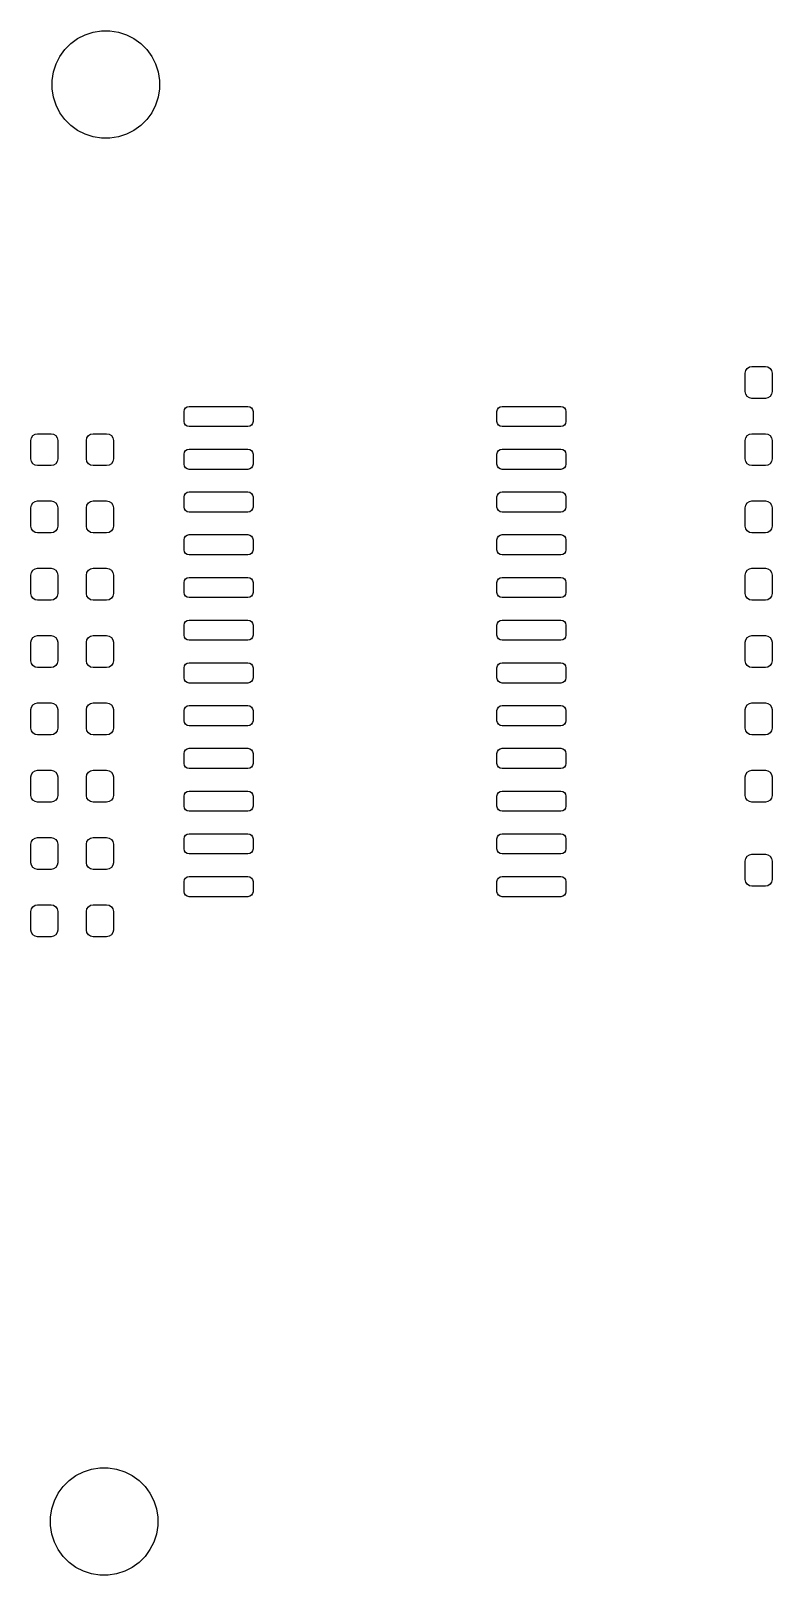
# Model space of a CAD drawing. Extents: x 107.3 to 199.4, y -97.4 to -51.6.
# Drawn here: x 107.27 to 129.3, y -97.45 to -51.55 of the extents above; entities that cross this region are included whole.
import ezdxf

# ---------------------------------------------------------------- set-up
doc = ezdxf.new("R2010")
doc.units = 0
doc.layers.add('BLACK', color=7, linetype='CONTINUOUS')

msp = doc.modelspace()

# ---------------------------------------------------------------- linework, layer by layer
at = {"layer": 'BLACK', "linetype": 'CONTINUOUS'}
for p, q in [((108.460883, -51.93335), (108.664002, -51.785776)), ((108.664002, -51.785776), (108.887707, -51.671793)), ((108.887707, -51.671793), (109.126487, -51.594208)), ((109.126487, -51.594208), (109.374465, -51.554932)), ((109.374465, -51.554932), (109.625535, -51.554932)), ((109.625535, -51.554932), (109.873513, -51.594208)), ((109.873513, -51.594208), (110.112293, -51.671793)), ((110.112293, -51.671793), (110.335998, -51.785776)), ((110.335998, -51.785776), (110.539117, -51.93335)), ((108.021793, -52.537707), (108.135776, -52.314002)), ((108.135776, -52.314002), (108.28335, -52.110883)), ((108.28335, -52.110883), (108.460883, -51.93335)), ((110.539117, -51.93335), (110.71665, -52.110883)), ((110.71665, -52.110883), (110.864224, -52.314002)), ((110.864224, -52.314002), (110.978207, -52.537707)), ((107.944208, -52.776487), (108.021793, -52.537707)), ((110.978207, -52.537707), (111.055792, -52.776487)), ((107.904932, -53.024465), (107.944208, -52.776487)), ((107.904932, -53.275535), (107.904932, -53.024465)), ((111.055792, -52.776487), (111.095068, -53.024465)), ((111.095068, -53.024465), (111.095068, -53.275535)), ((107.944208, -53.523513), (107.904932, -53.275535)), ((108.021793, -53.762293), (107.944208, -53.523513)), ((111.055792, -53.523513), (110.978207, -53.762293)), ((111.095068, -53.275535), (111.055792, -53.523513)), ((108.135776, -53.985998), (108.021793, -53.762293)), ((108.28335, -54.189117), (108.135776, -53.985998)), ((110.864224, -53.985998), (110.71665, -54.189117)), ((110.978207, -53.762293), (110.864224, -53.985998)), ((108.460883, -54.36665), (108.28335, -54.189117)), ((108.664002, -54.514224), (108.460883, -54.36665)), ((108.887707, -54.628207), (108.664002, -54.514224)), ((110.335998, -54.514224), (110.112293, -54.628207)), ((110.539117, -54.36665), (110.335998, -54.514224)), ((110.71665, -54.189117), (110.539117, -54.36665)), ((109.126487, -54.705792), (108.887707, -54.628207)), ((109.374465, -54.745068), (109.126487, -54.705792)), ((109.625535, -54.745068), (109.374465, -54.745068)), ((109.873513, -54.705792), (109.625535, -54.745068)), ((110.112293, -54.628207), (109.873513, -54.705792)), ((128.5, -61.725), (128.515224, -61.648463)), ((128.5, -62.275), (128.5, -61.725)), ((128.515224, -61.648463), (128.558579, -61.583579)), ((128.558579, -61.583579), (128.623463, -61.540224)), ((128.623463, -61.540224), (128.7, -61.525)), ((128.7, -61.525), (129.1, -61.525)), ((129.1, -61.525), (129.176537, -61.540224)), ((129.176537, -61.540224), (129.241421, -61.583579)), ((129.241421, -61.583579), (129.284776, -61.648463)), ((129.284776, -61.648463), (129.3, -61.725)), ((129.3, -61.725), (129.3, -62.275)), ((128.515224, -62.351537), (128.5, -62.275)), ((128.558579, -62.416421), (128.515224, -62.351537)), ((129.284776, -62.351537), (129.241421, -62.416421)), ((129.3, -62.275), (129.284776, -62.351537)), ((111.825, -62.865), (111.836418, -62.807597)), ((111.825, -63.165), (111.825, -62.865)), ((111.836418, -62.807597), (111.868934, -62.758934)), ((111.868934, -62.758934), (111.917597, -62.726418)), ((111.917597, -62.726418), (111.975, -62.715)), ((111.975, -62.715), (113.725, -62.715)), ((113.725, -62.715), (113.782403, -62.726418)), ((113.782403, -62.726418), (113.831066, -62.758934)), ((113.831066, -62.758934), (113.863582, -62.807597)), ((113.863582, -62.807597), (113.875, -62.865)), ((113.875, -62.865), (113.875, -63.165)), ((121.125, -62.865), (121.136418, -62.807597)), ((121.125, -63.165), (121.125, -62.865)), ((121.136418, -62.807597), (121.168934, -62.758934)), ((121.168934, -62.758934), (121.217597, -62.726418)), ((121.217597, -62.726418), (121.275, -62.715)), ((121.275, -62.715), (123.025, -62.715)), ((123.025, -62.715), (123.082403, -62.726418)), ((123.082403, -62.726418), (123.131066, -62.758934)), ((123.131066, -62.758934), (123.163582, -62.807597)), ((123.163582, -62.807597), (123.175, -62.865)), ((123.175, -62.865), (123.175, -63.165)), ((128.623463, -62.459776), (128.558579, -62.416421)), ((128.7, -62.475), (128.623463, -62.459776)), ((129.1, -62.475), (128.7, -62.475)), ((129.176537, -62.459776), (129.1, -62.475)), ((129.241421, -62.416421), (129.176537, -62.459776)), ((111.836418, -63.222403), (111.825, -63.165)), ((111.868934, -63.271066), (111.836418, -63.222403)), ((111.917597, -63.303582), (111.868934, -63.271066)), ((111.975, -63.315), (111.917597, -63.303582)), ((113.725, -63.315), (111.975, -63.315)), ((113.782403, -63.303582), (113.725, -63.315)), ((113.831066, -63.271066), (113.782403, -63.303582)), ((113.863582, -63.222403), (113.831066, -63.271066)), ((113.875, -63.165), (113.863582, -63.222403)), ((121.136418, -63.222403), (121.125, -63.165)), ((121.168934, -63.271066), (121.136418, -63.222403)), ((121.217597, -63.303582), (121.168934, -63.271066)), ((121.275, -63.315), (121.217597, -63.303582)), ((123.025, -63.315), (121.275, -63.315)), ((123.082403, -63.303582), (123.025, -63.315)), ((123.131066, -63.271066), (123.082403, -63.303582)), ((123.163582, -63.222403), (123.131066, -63.271066)), ((123.175, -63.165), (123.163582, -63.222403)), ((107.275, -63.725), (107.290224, -63.648463)), ((107.275, -64.275), (107.275, -63.725)), ((107.290224, -63.648463), (107.333579, -63.583579)), ((107.333579, -63.583579), (107.398463, -63.540224)), ((107.398463, -63.540224), (107.475, -63.525)), ((107.475, -63.525), (107.875, -63.525)), ((107.875, -63.525), (107.951537, -63.540224)), ((107.951537, -63.540224), (108.016421, -63.583579)), ((108.016421, -63.583579), (108.059776, -63.648463)), ((108.059776, -63.648463), (108.075, -63.725)), ((108.075, -63.725), (108.075, -64.275)), ((108.925, -63.725), (108.940224, -63.648463)), ((108.925, -64.275), (108.925, -63.725)), ((108.940224, -63.648463), (108.983579, -63.583579)), ((108.983579, -63.583579), (109.048463, -63.540224)), ((109.048463, -63.540224), (109.125, -63.525)), ((109.125, -63.525), (109.525, -63.525)), ((109.525, -63.525), (109.601537, -63.540224)), ((109.601537, -63.540224), (109.666421, -63.583579)), ((109.666421, -63.583579), (109.709776, -63.648463)), ((109.709776, -63.648463), (109.725, -63.725)), ((109.725, -63.725), (109.725, -64.275)), ((128.5, -63.725), (128.515224, -63.648463)), ((128.5, -64.275), (128.5, -63.725)), ((128.515224, -63.648463), (128.558579, -63.583579)), ((128.558579, -63.583579), (128.623463, -63.540224)), ((128.623463, -63.540224), (128.7, -63.525)), ((128.7, -63.525), (129.1, -63.525)), ((129.1, -63.525), (129.176537, -63.540224)), ((129.176537, -63.540224), (129.241421, -63.583579)), ((129.241421, -63.583579), (129.284776, -63.648463)), ((129.284776, -63.648463), (129.3, -63.725)), ((129.3, -63.725), (129.3, -64.275)), ((111.825, -64.135), (111.836418, -64.077597)), ((111.825, -64.435), (111.825, -64.135)), ((111.836418, -64.077597), (111.868934, -64.028934)), ((111.868934, -64.028934), (111.917597, -63.996418)), ((111.917597, -63.996418), (111.975, -63.985)), ((111.975, -63.985), (113.725, -63.985)), ((113.725, -63.985), (113.782403, -63.996418)), ((113.782403, -63.996418), (113.831066, -64.028934)), ((113.831066, -64.028934), (113.863582, -64.077597)), ((113.863582, -64.077597), (113.875, -64.135)), ((113.875, -64.135), (113.875, -64.435)), ((121.125, -64.135), (121.136418, -64.077597)), ((121.125, -64.435), (121.125, -64.135)), ((121.136418, -64.077597), (121.168934, -64.028934)), ((121.168934, -64.028934), (121.217597, -63.996418)), ((121.217597, -63.996418), (121.275, -63.985)), ((121.275, -63.985), (123.025, -63.985)), ((123.025, -63.985), (123.082403, -63.996418)), ((123.082403, -63.996418), (123.131066, -64.028934)), ((123.131066, -64.028934), (123.163582, -64.077597)), ((123.163582, -64.077597), (123.175, -64.135)), ((123.175, -64.135), (123.175, -64.435)), ((107.290224, -64.351537), (107.275, -64.275)), ((107.333579, -64.416421), (107.290224, -64.351537)), ((107.398463, -64.459776), (107.333579, -64.416421)), ((107.475, -64.475), (107.398463, -64.459776)), ((107.875, -64.475), (107.475, -64.475)), ((107.951537, -64.459776), (107.875, -64.475)), ((108.016421, -64.416421), (107.951537, -64.459776)), ((108.059776, -64.351537), (108.016421, -64.416421)), ((108.075, -64.275), (108.059776, -64.351537)), ((108.940224, -64.351537), (108.925, -64.275)), ((108.983579, -64.416421), (108.940224, -64.351537)), ((109.048463, -64.459776), (108.983579, -64.416421)), ((109.125, -64.475), (109.048463, -64.459776)), ((109.525, -64.475), (109.125, -64.475)), ((109.601537, -64.459776), (109.525, -64.475)), ((109.666421, -64.416421), (109.601537, -64.459776)), ((109.709776, -64.351537), (109.666421, -64.416421)), ((109.725, -64.275), (109.709776, -64.351537)), ((111.836418, -64.492403), (111.825, -64.435)), ((111.868934, -64.541066), (111.836418, -64.492403)), ((111.917597, -64.573582), (111.868934, -64.541066)), ((111.975, -64.585), (111.917597, -64.573582)), ((113.725, -64.585), (111.975, -64.585)), ((113.782403, -64.573582), (113.725, -64.585)), ((113.831066, -64.541066), (113.782403, -64.573582)), ((113.863582, -64.492403), (113.831066, -64.541066)), ((113.875, -64.435), (113.863582, -64.492403)), ((121.136418, -64.492403), (121.125, -64.435)), ((121.168934, -64.541066), (121.136418, -64.492403)), ((121.217597, -64.573582), (121.168934, -64.541066)), ((121.275, -64.585), (121.217597, -64.573582)), ((123.025, -64.585), (121.275, -64.585)), ((123.082403, -64.573582), (123.025, -64.585)), ((123.131066, -64.541066), (123.082403, -64.573582)), ((123.163582, -64.492403), (123.131066, -64.541066)), ((123.175, -64.435), (123.163582, -64.492403)), ((128.515224, -64.351537), (128.5, -64.275)), ((128.558579, -64.416421), (128.515224, -64.351537)), ((128.623463, -64.459776), (128.558579, -64.416421)), ((128.7, -64.475), (128.623463, -64.459776)), ((129.1, -64.475), (128.7, -64.475)), ((129.176537, -64.459776), (129.1, -64.475)), ((129.241421, -64.416421), (129.176537, -64.459776)), ((129.284776, -64.351537), (129.241421, -64.416421)), ((129.3, -64.275), (129.284776, -64.351537)), ((107.290224, -65.648463), (107.333579, -65.583579)), ((107.333579, -65.583579), (107.398463, -65.540224)), ((107.398463, -65.540224), (107.475, -65.525)), ((107.475, -65.525), (107.875, -65.525)), ((107.875, -65.525), (107.951537, -65.540224)), ((107.951537, -65.540224), (108.016421, -65.583579)), ((108.016421, -65.583579), (108.059776, -65.648463)), ((108.940224, -65.648463), (108.983579, -65.583579)), ((108.983579, -65.583579), (109.048463, -65.540224)), ((109.048463, -65.540224), (109.125, -65.525)), ((109.125, -65.525), (109.525, -65.525)), ((109.525, -65.525), (109.601537, -65.540224)), ((109.601537, -65.540224), (109.666421, -65.583579)), ((109.666421, -65.583579), (109.709776, -65.648463)), ((111.825, -65.405), (111.836418, -65.347597)), ((111.825, -65.705), (111.825, -65.405)), ((111.836418, -65.347597), (111.868934, -65.298934)), ((111.868934, -65.298934), (111.917597, -65.266418)), ((111.917597, -65.266418), (111.975, -65.255)), ((111.975, -65.255), (113.725, -65.255)), ((113.725, -65.255), (113.782403, -65.266418)), ((113.782403, -65.266418), (113.831066, -65.298934)), ((113.831066, -65.298934), (113.863582, -65.347597)), ((113.863582, -65.347597), (113.875, -65.405)), ((113.875, -65.405), (113.875, -65.705)), ((121.125, -65.405), (121.136418, -65.347597)), ((121.125, -65.705), (121.125, -65.405)), ((121.136418, -65.347597), (121.168934, -65.298934)), ((121.168934, -65.298934), (121.217597, -65.266418)), ((121.217597, -65.266418), (121.275, -65.255)), ((121.275, -65.255), (123.025, -65.255)), ((123.025, -65.255), (123.082403, -65.266418)), ((123.082403, -65.266418), (123.131066, -65.298934)), ((123.131066, -65.298934), (123.163582, -65.347597)), ((123.163582, -65.347597), (123.175, -65.405)), ((123.175, -65.405), (123.175, -65.705)), ((128.515224, -65.648463), (128.558579, -65.583579)), ((128.558579, -65.583579), (128.623463, -65.540224)), ((128.623463, -65.540224), (128.7, -65.525)), ((128.7, -65.525), (129.1, -65.525)), ((129.1, -65.525), (129.176537, -65.540224)), ((129.176537, -65.540224), (129.241421, -65.583579)), ((129.241421, -65.583579), (129.284776, -65.648463)), ((107.275, -65.725), (107.290224, -65.648463)), ((107.275, -66.275), (107.275, -65.725)), ((108.059776, -65.648463), (108.075, -65.725)), ((108.075, -65.725), (108.075, -66.275)), ((108.925, -65.725), (108.940224, -65.648463)), ((108.925, -66.275), (108.925, -65.725)), ((109.709776, -65.648463), (109.725, -65.725)), ((109.725, -65.725), (109.725, -66.275)), ((111.836418, -65.762403), (111.825, -65.705)), ((111.868934, -65.811066), (111.836418, -65.762403)), ((111.917597, -65.843582), (111.868934, -65.811066)), ((111.975, -65.855), (111.917597, -65.843582)), ((113.725, -65.855), (111.975, -65.855)), ((113.782403, -65.843582), (113.725, -65.855)), ((113.831066, -65.811066), (113.782403, -65.843582)), ((113.863582, -65.762403), (113.831066, -65.811066)), ((113.875, -65.705), (113.863582, -65.762403)), ((121.136418, -65.762403), (121.125, -65.705)), ((121.168934, -65.811066), (121.136418, -65.762403)), ((121.217597, -65.843582), (121.168934, -65.811066)), ((121.275, -65.855), (121.217597, -65.843582)), ((123.025, -65.855), (121.275, -65.855)), ((123.082403, -65.843582), (123.025, -65.855)), ((123.131066, -65.811066), (123.082403, -65.843582)), ((123.163582, -65.762403), (123.131066, -65.811066)), ((123.175, -65.705), (123.163582, -65.762403)), ((128.5, -65.725), (128.515224, -65.648463)), ((128.5, -66.275), (128.5, -65.725)), ((129.284776, -65.648463), (129.3, -65.725)), ((129.3, -65.725), (129.3, -66.275)), ((107.290224, -66.351537), (107.275, -66.275)), ((107.333579, -66.416421), (107.290224, -66.351537)), ((107.398463, -66.459776), (107.333579, -66.416421)), ((107.475, -66.475), (107.398463, -66.459776)), ((107.875, -66.475), (107.475, -66.475)), ((107.951537, -66.459776), (107.875, -66.475)), ((108.016421, -66.416421), (107.951537, -66.459776)), ((108.059776, -66.351537), (108.016421, -66.416421)), ((108.075, -66.275), (108.059776, -66.351537)), ((108.940224, -66.351537), (108.925, -66.275)), ((108.983579, -66.416421), (108.940224, -66.351537)), ((109.048463, -66.459776), (108.983579, -66.416421)), ((109.125, -66.475), (109.048463, -66.459776)), ((109.525, -66.475), (109.125, -66.475)), ((109.601537, -66.459776), (109.525, -66.475)), ((109.666421, -66.416421), (109.601537, -66.459776)), ((109.709776, -66.351537), (109.666421, -66.416421)), ((109.725, -66.275), (109.709776, -66.351537)), ((111.868934, -66.568934), (111.917597, -66.536418)), ((111.917597, -66.536418), (111.975, -66.525)), ((111.975, -66.525), (113.725, -66.525)), ((113.725, -66.525), (113.782403, -66.536418)), ((113.782403, -66.536418), (113.831066, -66.568934)), ((121.168934, -66.568934), (121.217597, -66.536418)), ((121.217597, -66.536418), (121.275, -66.525)), ((121.275, -66.525), (123.025, -66.525)), ((123.025, -66.525), (123.082403, -66.536418)), ((123.082403, -66.536418), (123.131066, -66.568934)), ((128.515224, -66.351537), (128.5, -66.275)), ((128.558579, -66.416421), (128.515224, -66.351537)), ((128.623463, -66.459776), (128.558579, -66.416421)), ((128.7, -66.475), (128.623463, -66.459776)), ((129.1, -66.475), (128.7, -66.475)), ((129.176537, -66.459776), (129.1, -66.475)), ((129.241421, -66.416421), (129.176537, -66.459776)), ((129.284776, -66.351537), (129.241421, -66.416421)), ((129.3, -66.275), (129.284776, -66.351537)), ((111.825, -66.675), (111.836418, -66.617597)), ((111.825, -66.975), (111.825, -66.675)), ((111.836418, -67.032403), (111.825, -66.975)), ((111.836418, -66.617597), (111.868934, -66.568934)), ((113.831066, -66.568934), (113.863582, -66.617597)), ((113.863582, -66.617597), (113.875, -66.675)), ((113.875, -66.975), (113.863582, -67.032403)), ((113.875, -66.675), (113.875, -66.975)), ((121.125, -66.675), (121.136418, -66.617597)), ((121.125, -66.975), (121.125, -66.675)), ((121.136418, -67.032403), (121.125, -66.975)), ((121.136418, -66.617597), (121.168934, -66.568934)), ((123.131066, -66.568934), (123.163582, -66.617597)), ((123.163582, -66.617597), (123.175, -66.675)), ((123.175, -66.975), (123.163582, -67.032403)), ((123.175, -66.675), (123.175, -66.975)), ((111.868934, -67.081066), (111.836418, -67.032403)), ((111.917597, -67.113582), (111.868934, -67.081066)), ((111.975, -67.125), (111.917597, -67.113582)), ((113.725, -67.125), (111.975, -67.125)), ((113.782403, -67.113582), (113.725, -67.125)), ((113.831066, -67.081066), (113.782403, -67.113582)), ((113.863582, -67.032403), (113.831066, -67.081066)), ((121.168934, -67.081066), (121.136418, -67.032403)), ((121.217597, -67.113582), (121.168934, -67.081066)), ((121.275, -67.125), (121.217597, -67.113582)), ((123.025, -67.125), (121.275, -67.125)), ((123.082403, -67.113582), (123.025, -67.125)), ((123.131066, -67.081066), (123.082403, -67.113582)), ((123.163582, -67.032403), (123.131066, -67.081066)), ((107.275, -67.725), (107.290224, -67.648463)), ((107.275, -68.275), (107.275, -67.725)), ((107.290224, -67.648463), (107.333579, -67.583579)), ((107.333579, -67.583579), (107.398463, -67.540224)), ((107.398463, -67.540224), (107.475, -67.525)), ((107.475, -67.525), (107.875, -67.525)), ((107.875, -67.525), (107.951537, -67.540224)), ((107.951537, -67.540224), (108.016421, -67.583579)), ((108.016421, -67.583579), (108.059776, -67.648463)), ((108.059776, -67.648463), (108.075, -67.725)), ((108.075, -67.725), (108.075, -68.275)), ((108.925, -67.725), (108.940224, -67.648463)), ((108.925, -68.275), (108.925, -67.725)), ((108.940224, -67.648463), (108.983579, -67.583579)), ((108.983579, -67.583579), (109.048463, -67.540224)), ((109.048463, -67.540224), (109.125, -67.525)), ((109.125, -67.525), (109.525, -67.525)), ((109.525, -67.525), (109.601537, -67.540224)), ((109.601537, -67.540224), (109.666421, -67.583579)), ((109.666421, -67.583579), (109.709776, -67.648463)), ((109.709776, -67.648463), (109.725, -67.725)), ((109.725, -67.725), (109.725, -68.275)), ((111.825, -67.945), (111.836418, -67.887597)), ((111.836418, -67.887597), (111.868934, -67.838934)), ((111.868934, -67.838934), (111.917597, -67.806418)), ((111.917597, -67.806418), (111.975, -67.795)), ((111.975, -67.795), (113.725, -67.795)), ((113.725, -67.795), (113.782403, -67.806418)), ((113.782403, -67.806418), (113.831066, -67.838934)), ((113.831066, -67.838934), (113.863582, -67.887597)), ((113.863582, -67.887597), (113.875, -67.945)), ((121.125, -67.945), (121.136418, -67.887597)), ((121.136418, -67.887597), (121.168934, -67.838934)), ((121.168934, -67.838934), (121.217597, -67.806418)), ((121.217597, -67.806418), (121.275, -67.795)), ((121.275, -67.795), (123.025, -67.795)), ((123.025, -67.795), (123.082403, -67.806418)), ((123.082403, -67.806418), (123.131066, -67.838934)), ((123.131066, -67.838934), (123.163582, -67.887597)), ((123.163582, -67.887597), (123.175, -67.945)), ((128.5, -67.725), (128.515224, -67.648463)), ((128.5, -68.275), (128.5, -67.725)), ((128.515224, -67.648463), (128.558579, -67.583579)), ((128.558579, -67.583579), (128.623463, -67.540224)), ((128.623463, -67.540224), (128.7, -67.525)), ((128.7, -67.525), (129.1, -67.525)), ((129.1, -67.525), (129.176537, -67.540224)), ((129.176537, -67.540224), (129.241421, -67.583579)), ((129.241421, -67.583579), (129.284776, -67.648463)), ((129.284776, -67.648463), (129.3, -67.725)), ((129.3, -67.725), (129.3, -68.275)), ((107.290224, -68.351537), (107.275, -68.275)), ((107.333579, -68.416421), (107.290224, -68.351537)), ((108.059776, -68.351537), (108.016421, -68.416421)), ((108.075, -68.275), (108.059776, -68.351537)), ((108.940224, -68.351537), (108.925, -68.275)), ((108.983579, -68.416421), (108.940224, -68.351537)), ((109.709776, -68.351537), (109.666421, -68.416421)), ((109.725, -68.275), (109.709776, -68.351537)), ((111.825, -68.245), (111.825, -67.945)), ((111.836418, -68.302403), (111.825, -68.245)), ((111.868934, -68.351066), (111.836418, -68.302403)), ((111.917597, -68.383582), (111.868934, -68.351066)), ((113.831066, -68.351066), (113.782403, -68.383582)), ((113.863582, -68.302403), (113.831066, -68.351066)), ((113.875, -68.245), (113.863582, -68.302403)), ((113.875, -67.945), (113.875, -68.245)), ((121.125, -68.245), (121.125, -67.945)), ((121.136418, -68.302403), (121.125, -68.245)), ((121.168934, -68.351066), (121.136418, -68.302403)), ((121.217597, -68.383582), (121.168934, -68.351066)), ((123.131066, -68.351066), (123.082403, -68.383582)), ((123.163582, -68.302403), (123.131066, -68.351066)), ((123.175, -68.245), (123.163582, -68.302403)), ((123.175, -67.945), (123.175, -68.245)), ((128.515224, -68.351537), (128.5, -68.275)), ((128.558579, -68.416421), (128.515224, -68.351537)), ((129.284776, -68.351537), (129.241421, -68.416421)), ((129.3, -68.275), (129.284776, -68.351537)), ((107.398463, -68.459776), (107.333579, -68.416421)), ((107.475, -68.475), (107.398463, -68.459776)), ((107.875, -68.475), (107.475, -68.475)), ((107.951537, -68.459776), (107.875, -68.475)), ((108.016421, -68.416421), (107.951537, -68.459776)), ((109.048463, -68.459776), (108.983579, -68.416421)), ((109.125, -68.475), (109.048463, -68.459776)), ((109.525, -68.475), (109.125, -68.475)), ((109.601537, -68.459776), (109.525, -68.475)), ((109.666421, -68.416421), (109.601537, -68.459776)), ((111.975, -68.395), (111.917597, -68.383582)), ((113.725, -68.395), (111.975, -68.395)), ((113.782403, -68.383582), (113.725, -68.395)), ((121.275, -68.395), (121.217597, -68.383582)), ((123.025, -68.395), (121.275, -68.395)), ((123.082403, -68.383582), (123.025, -68.395)), ((128.623463, -68.459776), (128.558579, -68.416421)), ((128.7, -68.475), (128.623463, -68.459776)), ((129.1, -68.475), (128.7, -68.475)), ((129.176537, -68.459776), (129.1, -68.475)), ((129.241421, -68.416421), (129.176537, -68.459776)), ((111.825, -69.215), (111.836418, -69.157597)), ((111.825, -69.515), (111.825, -69.215)), ((111.836418, -69.157597), (111.868934, -69.108934)), ((111.868934, -69.108934), (111.917597, -69.076418)), ((111.917597, -69.076418), (111.975, -69.065)), ((111.975, -69.065), (113.725, -69.065)), ((113.725, -69.065), (113.782403, -69.076418)), ((113.782403, -69.076418), (113.831066, -69.108934)), ((113.831066, -69.108934), (113.863582, -69.157597)), ((113.863582, -69.157597), (113.875, -69.215)), ((113.875, -69.215), (113.875, -69.515)), ((121.125, -69.215), (121.136418, -69.157597)), ((121.125, -69.515), (121.125, -69.215)), ((121.136418, -69.157597), (121.168934, -69.108934)), ((121.168934, -69.108934), (121.217597, -69.076418)), ((121.217597, -69.076418), (121.275, -69.065)), ((121.275, -69.065), (123.025, -69.065)), ((123.025, -69.065), (123.082403, -69.076418)), ((123.082403, -69.076418), (123.131066, -69.108934)), ((123.131066, -69.108934), (123.163582, -69.157597)), ((123.163582, -69.157597), (123.175, -69.215)), ((123.175, -69.215), (123.175, -69.515)), ((107.275, -69.725), (107.290224, -69.648463)), ((107.275, -70.275), (107.275, -69.725)), ((107.290224, -69.648463), (107.333579, -69.583579)), ((107.333579, -69.583579), (107.398463, -69.540224)), ((107.398463, -69.540224), (107.475, -69.525)), ((107.475, -69.525), (107.875, -69.525)), ((107.875, -69.525), (107.951537, -69.540224)), ((107.951537, -69.540224), (108.016421, -69.583579)), ((108.016421, -69.583579), (108.059776, -69.648463)), ((108.059776, -69.648463), (108.075, -69.725)), ((108.075, -69.725), (108.075, -70.275)), ((108.925, -69.725), (108.940224, -69.648463)), ((108.925, -70.275), (108.925, -69.725)), ((108.940224, -69.648463), (108.983579, -69.583579)), ((108.983579, -69.583579), (109.048463, -69.540224)), ((109.048463, -69.540224), (109.125, -69.525)), ((109.125, -69.525), (109.525, -69.525)), ((109.525, -69.525), (109.601537, -69.540224)), ((109.601537, -69.540224), (109.666421, -69.583579)), ((109.666421, -69.583579), (109.709776, -69.648463)), ((109.709776, -69.648463), (109.725, -69.725)), ((109.725, -69.725), (109.725, -70.275)), ((111.836418, -69.572403), (111.825, -69.515)), ((111.868934, -69.621066), (111.836418, -69.572403)), ((111.917597, -69.653582), (111.868934, -69.621066)), ((111.975, -69.665), (111.917597, -69.653582)), ((113.725, -69.665), (111.975, -69.665)), ((113.782403, -69.653582), (113.725, -69.665)), ((113.831066, -69.621066), (113.782403, -69.653582)), ((113.863582, -69.572403), (113.831066, -69.621066)), ((113.875, -69.515), (113.863582, -69.572403)), ((121.136418, -69.572403), (121.125, -69.515)), ((121.168934, -69.621066), (121.136418, -69.572403)), ((121.217597, -69.653582), (121.168934, -69.621066)), ((121.275, -69.665), (121.217597, -69.653582)), ((123.025, -69.665), (121.275, -69.665)), ((123.082403, -69.653582), (123.025, -69.665)), ((123.131066, -69.621066), (123.082403, -69.653582)), ((123.163582, -69.572403), (123.131066, -69.621066)), ((123.175, -69.515), (123.163582, -69.572403)), ((128.5, -69.725), (128.515224, -69.648463)), ((128.5, -70.275), (128.5, -69.725)), ((128.515224, -69.648463), (128.558579, -69.583579)), ((128.558579, -69.583579), (128.623463, -69.540224)), ((128.623463, -69.540224), (128.7, -69.525)), ((128.7, -69.525), (129.1, -69.525)), ((129.1, -69.525), (129.176537, -69.540224)), ((129.176537, -69.540224), (129.241421, -69.583579)), ((129.241421, -69.583579), (129.284776, -69.648463)), ((129.284776, -69.648463), (129.3, -69.725)), ((129.3, -69.725), (129.3, -70.275)), ((107.290224, -70.351537), (107.275, -70.275)), ((107.333579, -70.416421), (107.290224, -70.351537)), ((107.398463, -70.459776), (107.333579, -70.416421)), ((107.475, -70.475), (107.398463, -70.459776)), ((107.875, -70.475), (107.475, -70.475)), ((107.951537, -70.459776), (107.875, -70.475)), ((108.016421, -70.416421), (107.951537, -70.459776)), ((108.059776, -70.351537), (108.016421, -70.416421)), ((108.075, -70.275), (108.059776, -70.351537)), ((108.940224, -70.351537), (108.925, -70.275)), ((108.983579, -70.416421), (108.940224, -70.351537)), ((109.048463, -70.459776), (108.983579, -70.416421)), ((109.125, -70.475), (109.048463, -70.459776)), ((109.525, -70.475), (109.125, -70.475)), ((109.601537, -70.459776), (109.525, -70.475)), ((109.666421, -70.416421), (109.601537, -70.459776)), ((109.709776, -70.351537), (109.666421, -70.416421)), ((109.725, -70.275), (109.709776, -70.351537)), ((111.825, -70.485), (111.836418, -70.427597)), ((111.825, -70.785), (111.825, -70.485)), ((111.836418, -70.427597), (111.868934, -70.378934)), ((111.868934, -70.378934), (111.917597, -70.346418)), ((111.917597, -70.346418), (111.975, -70.335)), ((111.975, -70.335), (113.725, -70.335)), ((113.725, -70.335), (113.782403, -70.346418)), ((113.782403, -70.346418), (113.831066, -70.378934)), ((113.831066, -70.378934), (113.863582, -70.427597)), ((113.863582, -70.427597), (113.875, -70.485)), ((113.875, -70.485), (113.875, -70.785)), ((121.125, -70.485), (121.136418, -70.427597)), ((121.125, -70.785), (121.125, -70.485)), ((121.136418, -70.427597), (121.168934, -70.378934)), ((121.168934, -70.378934), (121.217597, -70.346418)), ((121.217597, -70.346418), (121.275, -70.335)), ((121.275, -70.335), (123.025, -70.335)), ((123.025, -70.335), (123.082403, -70.346418)), ((123.082403, -70.346418), (123.131066, -70.378934)), ((123.131066, -70.378934), (123.163582, -70.427597)), ((123.163582, -70.427597), (123.175, -70.485)), ((123.175, -70.485), (123.175, -70.785)), ((128.515224, -70.351537), (128.5, -70.275)), ((128.558579, -70.416421), (128.515224, -70.351537)), ((128.623463, -70.459776), (128.558579, -70.416421)), ((128.7, -70.475), (128.623463, -70.459776)), ((129.1, -70.475), (128.7, -70.475)), ((129.176537, -70.459776), (129.1, -70.475)), ((129.241421, -70.416421), (129.176537, -70.459776)), ((129.284776, -70.351537), (129.241421, -70.416421)), ((129.3, -70.275), (129.284776, -70.351537)), ((111.836418, -70.842403), (111.825, -70.785)), ((111.868934, -70.891066), (111.836418, -70.842403)), ((111.917597, -70.923582), (111.868934, -70.891066)), ((111.975, -70.935), (111.917597, -70.923582)), ((113.725, -70.935), (111.975, -70.935)), ((113.782403, -70.923582), (113.725, -70.935)), ((113.831066, -70.891066), (113.782403, -70.923582)), ((113.863582, -70.842403), (113.831066, -70.891066)), ((113.875, -70.785), (113.863582, -70.842403)), ((121.136418, -70.842403), (121.125, -70.785)), ((121.168934, -70.891066), (121.136418, -70.842403)), ((121.217597, -70.923582), (121.168934, -70.891066)), ((121.275, -70.935), (121.217597, -70.923582)), ((123.025, -70.935), (121.275, -70.935)), ((123.082403, -70.923582), (123.025, -70.935)), ((123.131066, -70.891066), (123.082403, -70.923582)), ((123.163582, -70.842403), (123.131066, -70.891066)), ((123.175, -70.785), (123.163582, -70.842403)), ((107.290224, -71.648463), (107.333579, -71.583579)), ((107.333579, -71.583579), (107.398463, -71.540224)), ((107.398463, -71.540224), (107.475, -71.525)), ((107.475, -71.525), (107.875, -71.525)), ((107.875, -71.525), (107.951537, -71.540224)), ((107.951537, -71.540224), (108.016421, -71.583579)), ((108.016421, -71.583579), (108.059776, -71.648463)), ((108.940224, -71.648463), (108.983579, -71.583579)), ((108.983579, -71.583579), (109.048463, -71.540224)), ((109.048463, -71.540224), (109.125, -71.525)), ((109.125, -71.525), (109.525, -71.525)), ((109.525, -71.525), (109.601537, -71.540224)), ((109.601537, -71.540224), (109.666421, -71.583579)), ((109.666421, -71.583579), (109.709776, -71.648463)), ((128.515224, -71.648463), (128.558579, -71.583579)), ((128.558579, -71.583579), (128.623463, -71.540224)), ((128.623463, -71.540224), (128.7, -71.525)), ((128.7, -71.525), (129.1, -71.525)), ((129.1, -71.525), (129.176537, -71.540224)), ((129.176537, -71.540224), (129.241421, -71.583579)), ((129.241421, -71.583579), (129.284776, -71.648463)), ((107.275, -71.725), (107.290224, -71.648463)), ((107.275, -72.275), (107.275, -71.725)), ((108.059776, -71.648463), (108.075, -71.725)), ((108.075, -71.725), (108.075, -72.275)), ((108.925, -71.725), (108.940224, -71.648463)), ((108.925, -72.275), (108.925, -71.725)), ((109.709776, -71.648463), (109.725, -71.725)), ((109.725, -71.725), (109.725, -72.275)), ((111.825, -71.755), (111.836418, -71.697597)), ((111.825, -72.055), (111.825, -71.755)), ((111.836418, -71.697597), (111.868934, -71.648934)), ((111.868934, -71.648934), (111.917597, -71.616418)), ((111.917597, -71.616418), (111.975, -71.605)), ((111.975, -71.605), (113.725, -71.605)), ((113.725, -71.605), (113.782403, -71.616418)), ((113.782403, -71.616418), (113.831066, -71.648934)), ((113.831066, -71.648934), (113.863582, -71.697597)), ((113.863582, -71.697597), (113.875, -71.755)), ((113.875, -71.755), (113.875, -72.055)), ((121.125, -71.755), (121.136418, -71.697597)), ((121.125, -72.055), (121.125, -71.755)), ((121.136418, -71.697597), (121.168934, -71.648934)), ((121.168934, -71.648934), (121.217597, -71.616418)), ((121.217597, -71.616418), (121.275, -71.605)), ((121.275, -71.605), (123.025, -71.605)), ((123.025, -71.605), (123.082403, -71.616418)), ((123.082403, -71.616418), (123.131066, -71.648934)), ((123.131066, -71.648934), (123.163582, -71.697597)), ((123.163582, -71.697597), (123.175, -71.755)), ((123.175, -71.755), (123.175, -72.055)), ((128.5, -71.725), (128.515224, -71.648463)), ((128.5, -72.275), (128.5, -71.725)), ((129.284776, -71.648463), (129.3, -71.725)), ((129.3, -71.725), (129.3, -72.275)), ((107.290224, -72.351537), (107.275, -72.275)), ((107.333579, -72.416421), (107.290224, -72.351537)), ((107.398463, -72.459776), (107.333579, -72.416421)), ((107.475, -72.475), (107.398463, -72.459776)), ((107.875, -72.475), (107.475, -72.475)), ((107.951537, -72.459776), (107.875, -72.475)), ((108.016421, -72.416421), (107.951537, -72.459776)), ((108.059776, -72.351537), (108.016421, -72.416421)), ((108.075, -72.275), (108.059776, -72.351537)), ((108.940224, -72.351537), (108.925, -72.275)), ((108.983579, -72.416421), (108.940224, -72.351537)), ((109.048463, -72.459776), (108.983579, -72.416421)), ((109.125, -72.475), (109.048463, -72.459776)), ((109.525, -72.475), (109.125, -72.475)), ((109.601537, -72.459776), (109.525, -72.475)), ((109.666421, -72.416421), (109.601537, -72.459776)), ((109.709776, -72.351537), (109.666421, -72.416421)), ((109.725, -72.275), (109.709776, -72.351537)), ((111.836418, -72.112403), (111.825, -72.055)), ((111.868934, -72.161066), (111.836418, -72.112403)), ((111.917597, -72.193582), (111.868934, -72.161066)), ((111.975, -72.205), (111.917597, -72.193582)), ((113.725, -72.205), (111.975, -72.205)), ((113.782403, -72.193582), (113.725, -72.205)), ((113.831066, -72.161066), (113.782403, -72.193582)), ((113.863582, -72.112403), (113.831066, -72.161066)), ((113.875, -72.055), (113.863582, -72.112403)), ((121.136418, -72.112403), (121.125, -72.055)), ((121.168934, -72.161066), (121.136418, -72.112403)), ((121.217597, -72.193582), (121.168934, -72.161066)), ((121.275, -72.205), (121.217597, -72.193582)), ((123.025, -72.205), (121.275, -72.205)), ((123.082403, -72.193582), (123.025, -72.205)), ((123.131066, -72.161066), (123.082403, -72.193582)), ((123.163582, -72.112403), (123.131066, -72.161066)), ((123.175, -72.055), (123.163582, -72.112403)), ((128.515224, -72.351537), (128.5, -72.275)), ((128.558579, -72.416421), (128.515224, -72.351537)), ((128.623463, -72.459776), (128.558579, -72.416421)), ((128.7, -72.475), (128.623463, -72.459776)), ((129.1, -72.475), (128.7, -72.475)), ((129.176537, -72.459776), (129.1, -72.475)), ((129.241421, -72.416421), (129.176537, -72.459776)), ((129.284776, -72.351537), (129.241421, -72.416421)), ((129.3, -72.275), (129.284776, -72.351537)), ((111.836418, -72.967597), (111.868934, -72.918934)), ((111.868934, -72.918934), (111.917597, -72.886418)), ((111.917597, -72.886418), (111.975, -72.875)), ((111.975, -72.875), (113.725, -72.875)), ((113.725, -72.875), (113.782403, -72.886418)), ((113.782403, -72.886418), (113.831066, -72.918934)), ((113.831066, -72.918934), (113.863582, -72.967597)), ((121.136418, -72.967597), (121.168934, -72.918934)), ((121.168934, -72.918934), (121.217597, -72.886418)), ((121.217597, -72.886418), (121.275, -72.875)), ((121.275, -72.875), (123.025, -72.875)), ((123.025, -72.875), (123.082403, -72.886418)), ((123.082403, -72.886418), (123.131066, -72.918934)), ((123.131066, -72.918934), (123.163582, -72.967597)), ((111.825, -73.025), (111.836418, -72.967597)), ((111.825, -73.325), (111.825, -73.025)), ((111.836418, -73.382403), (111.825, -73.325)), ((111.868934, -73.431066), (111.836418, -73.382403)), ((113.863582, -73.382403), (113.831066, -73.431066)), ((113.863582, -72.967597), (113.875, -73.025)), ((113.875, -73.325), (113.863582, -73.382403)), ((113.875, -73.025), (113.875, -73.325)), ((121.125, -73.025), (121.136418, -72.967597)), ((121.125, -73.325), (121.125, -73.025)), ((121.136418, -73.382403), (121.125, -73.325)), ((121.168934, -73.431066), (121.136418, -73.382403)), ((123.163582, -73.382403), (123.131066, -73.431066)), ((123.163582, -72.967597), (123.175, -73.025)), ((123.175, -73.325), (123.163582, -73.382403)), ((123.175, -73.025), (123.175, -73.325)), ((107.275, -73.725), (107.290224, -73.648463)), ((107.275, -74.275), (107.275, -73.725)), ((107.290224, -73.648463), (107.333579, -73.583579)), ((107.333579, -73.583579), (107.398463, -73.540224)), ((107.398463, -73.540224), (107.475, -73.525)), ((107.475, -73.525), (107.875, -73.525)), ((107.875, -73.525), (107.951537, -73.540224)), ((107.951537, -73.540224), (108.016421, -73.583579)), ((108.016421, -73.583579), (108.059776, -73.648463)), ((108.059776, -73.648463), (108.075, -73.725)), ((108.075, -73.725), (108.075, -74.275)), ((108.925, -73.725), (108.940224, -73.648463)), ((108.925, -74.275), (108.925, -73.725)), ((108.940224, -73.648463), (108.983579, -73.583579)), ((108.983579, -73.583579), (109.048463, -73.540224)), ((109.048463, -73.540224), (109.125, -73.525)), ((109.125, -73.525), (109.525, -73.525)), ((109.525, -73.525), (109.601537, -73.540224)), ((109.601537, -73.540224), (109.666421, -73.583579)), ((109.666421, -73.583579), (109.709776, -73.648463)), ((109.709776, -73.648463), (109.725, -73.725)), ((109.725, -73.725), (109.725, -74.275)), ((111.917597, -73.463582), (111.868934, -73.431066)), ((111.975, -73.475), (111.917597, -73.463582)), ((113.725, -73.475), (111.975, -73.475)), ((113.782403, -73.463582), (113.725, -73.475)), ((113.831066, -73.431066), (113.782403, -73.463582)), ((121.217597, -73.463582), (121.168934, -73.431066)), ((121.275, -73.475), (121.217597, -73.463582)), ((123.025, -73.475), (121.275, -73.475)), ((123.082403, -73.463582), (123.025, -73.475)), ((123.131066, -73.431066), (123.082403, -73.463582)), ((128.5, -73.725), (128.515224, -73.648463)), ((128.5, -74.275), (128.5, -73.725)), ((128.515224, -73.648463), (128.558579, -73.583579)), ((128.558579, -73.583579), (128.623463, -73.540224)), ((128.623463, -73.540224), (128.7, -73.525)), ((128.7, -73.525), (129.1, -73.525)), ((129.1, -73.525), (129.176537, -73.540224)), ((129.176537, -73.540224), (129.241421, -73.583579)), ((129.241421, -73.583579), (129.284776, -73.648463)), ((129.284776, -73.648463), (129.3, -73.725)), ((129.3, -73.725), (129.3, -74.275)), ((107.290224, -74.351537), (107.275, -74.275)), ((108.075, -74.275), (108.059776, -74.351537)), ((108.940224, -74.351537), (108.925, -74.275)), ((109.725, -74.275), (109.709776, -74.351537)), ((111.825, -74.295), (111.836418, -74.237597)), ((111.825, -74.595), (111.825, -74.295)), ((111.836418, -74.237597), (111.868934, -74.188934)), ((111.868934, -74.188934), (111.917597, -74.156418)), ((111.917597, -74.156418), (111.975, -74.145)), ((111.975, -74.145), (113.725, -74.145)), ((113.725, -74.145), (113.782403, -74.156418)), ((113.782403, -74.156418), (113.831066, -74.188934)), ((113.831066, -74.188934), (113.863582, -74.237597)), ((113.863582, -74.237597), (113.875, -74.295)), ((113.875, -74.295), (113.875, -74.595)), ((121.125, -74.295), (121.136418, -74.237597)), ((121.125, -74.595), (121.125, -74.295)), ((121.136418, -74.237597), (121.168934, -74.188934)), ((121.168934, -74.188934), (121.217597, -74.156418)), ((121.217597, -74.156418), (121.275, -74.145)), ((121.275, -74.145), (123.025, -74.145)), ((123.025, -74.145), (123.082403, -74.156418)), ((123.082403, -74.156418), (123.131066, -74.188934)), ((123.131066, -74.188934), (123.163582, -74.237597)), ((123.163582, -74.237597), (123.175, -74.295)), ((123.175, -74.295), (123.175, -74.595)), ((128.515224, -74.351537), (128.5, -74.275)), ((129.3, -74.275), (129.284776, -74.351537)), ((107.333579, -74.416421), (107.290224, -74.351537)), ((107.398463, -74.459776), (107.333579, -74.416421)), ((107.475, -74.475), (107.398463, -74.459776)), ((107.875, -74.475), (107.475, -74.475)), ((107.951537, -74.459776), (107.875, -74.475)), ((108.016421, -74.416421), (107.951537, -74.459776)), ((108.059776, -74.351537), (108.016421, -74.416421)), ((108.983579, -74.416421), (108.940224, -74.351537)), ((109.048463, -74.459776), (108.983579, -74.416421)), ((109.125, -74.475), (109.048463, -74.459776)), ((109.525, -74.475), (109.125, -74.475)), ((109.601537, -74.459776), (109.525, -74.475)), ((109.666421, -74.416421), (109.601537, -74.459776)), ((109.709776, -74.351537), (109.666421, -74.416421)), ((111.836418, -74.652403), (111.825, -74.595)), ((111.868934, -74.701066), (111.836418, -74.652403)), ((111.917597, -74.733582), (111.868934, -74.701066)), ((111.975, -74.745), (111.917597, -74.733582)), ((113.725, -74.745), (111.975, -74.745)), ((113.782403, -74.733582), (113.725, -74.745)), ((113.831066, -74.701066), (113.782403, -74.733582)), ((113.863582, -74.652403), (113.831066, -74.701066)), ((113.875, -74.595), (113.863582, -74.652403)), ((121.136418, -74.652403), (121.125, -74.595)), ((121.168934, -74.701066), (121.136418, -74.652403)), ((121.217597, -74.733582), (121.168934, -74.701066)), ((121.275, -74.745), (121.217597, -74.733582)), ((123.025, -74.745), (121.275, -74.745)), ((123.082403, -74.733582), (123.025, -74.745)), ((123.131066, -74.701066), (123.082403, -74.733582)), ((123.163582, -74.652403), (123.131066, -74.701066)), ((123.175, -74.595), (123.163582, -74.652403)), ((128.558579, -74.416421), (128.515224, -74.351537)), ((128.623463, -74.459776), (128.558579, -74.416421)), ((128.7, -74.475), (128.623463, -74.459776)), ((129.1, -74.475), (128.7, -74.475)), ((129.176537, -74.459776), (129.1, -74.475)), ((129.241421, -74.416421), (129.176537, -74.459776)), ((129.284776, -74.351537), (129.241421, -74.416421)), ((107.275, -75.725), (107.290224, -75.648463)), ((107.290224, -75.648463), (107.333579, -75.583579)), ((107.333579, -75.583579), (107.398463, -75.540224)), ((107.398463, -75.540224), (107.475, -75.525)), ((107.475, -75.525), (107.875, -75.525)), ((107.875, -75.525), (107.951537, -75.540224)), ((107.951537, -75.540224), (108.016421, -75.583579)), ((108.016421, -75.583579), (108.059776, -75.648463)), ((108.059776, -75.648463), (108.075, -75.725)), ((108.925, -75.725), (108.940224, -75.648463)), ((108.940224, -75.648463), (108.983579, -75.583579)), ((108.983579, -75.583579), (109.048463, -75.540224)), ((109.048463, -75.540224), (109.125, -75.525)), ((109.125, -75.525), (109.525, -75.525)), ((109.525, -75.525), (109.601537, -75.540224)), ((109.601537, -75.540224), (109.666421, -75.583579)), ((109.666421, -75.583579), (109.709776, -75.648463)), ((109.709776, -75.648463), (109.725, -75.725)), ((111.825, -75.565), (111.836418, -75.507597)), ((111.825, -75.865), (111.825, -75.565)), ((111.836418, -75.507597), (111.868934, -75.458934)), ((111.868934, -75.458934), (111.917597, -75.426418)), ((111.917597, -75.426418), (111.975, -75.415)), ((111.975, -75.415), (113.725, -75.415)), ((113.725, -75.415), (113.782403, -75.426418)), ((113.782403, -75.426418), (113.831066, -75.458934)), ((113.831066, -75.458934), (113.863582, -75.507597)), ((113.863582, -75.507597), (113.875, -75.565)), ((113.875, -75.565), (113.875, -75.865)), ((121.125, -75.565), (121.136418, -75.507597)), ((121.125, -75.865), (121.125, -75.565)), ((121.136418, -75.507597), (121.168934, -75.458934)), ((121.168934, -75.458934), (121.217597, -75.426418)), ((121.217597, -75.426418), (121.275, -75.415)), ((121.275, -75.415), (123.025, -75.415)), ((123.025, -75.415), (123.082403, -75.426418)), ((123.082403, -75.426418), (123.131066, -75.458934)), ((123.131066, -75.458934), (123.163582, -75.507597)), ((123.163582, -75.507597), (123.175, -75.565)), ((123.175, -75.565), (123.175, -75.865)), ((107.275, -76.275), (107.275, -75.725)), ((108.075, -75.725), (108.075, -76.275)), ((108.925, -76.275), (108.925, -75.725)), ((109.725, -75.725), (109.725, -76.275)), ((111.836418, -75.922403), (111.825, -75.865)), ((111.868934, -75.971066), (111.836418, -75.922403)), ((111.917597, -76.003582), (111.868934, -75.971066)), ((111.975, -76.015), (111.917597, -76.003582)), ((113.725, -76.015), (111.975, -76.015)), ((113.782403, -76.003582), (113.725, -76.015)), ((113.831066, -75.971066), (113.782403, -76.003582)), ((113.863582, -75.922403), (113.831066, -75.971066)), ((113.875, -75.865), (113.863582, -75.922403)), ((121.136418, -75.922403), (121.125, -75.865)), ((121.168934, -75.971066), (121.136418, -75.922403)), ((121.217597, -76.003582), (121.168934, -75.971066)), ((121.275, -76.015), (121.217597, -76.003582)), ((123.025, -76.015), (121.275, -76.015)), ((123.082403, -76.003582), (123.025, -76.015)), ((123.131066, -75.971066), (123.082403, -76.003582)), ((123.163582, -75.922403), (123.131066, -75.971066)), ((123.175, -75.865), (123.163582, -75.922403)), ((128.5, -76.225), (128.515224, -76.148463)), ((128.515224, -76.148463), (128.558579, -76.083579)), ((128.558579, -76.083579), (128.623463, -76.040224)), ((128.623463, -76.040224), (128.7, -76.025)), ((128.7, -76.025), (129.1, -76.025)), ((129.1, -76.025), (129.176537, -76.040224)), ((129.176537, -76.040224), (129.241421, -76.083579)), ((129.241421, -76.083579), (129.284776, -76.148463)), ((129.284776, -76.148463), (129.3, -76.225)), ((107.290224, -76.351537), (107.275, -76.275)), ((107.333579, -76.416421), (107.290224, -76.351537)), ((107.398463, -76.459776), (107.333579, -76.416421)), ((107.475, -76.475), (107.398463, -76.459776)), ((107.875, -76.475), (107.475, -76.475)), ((107.951537, -76.459776), (107.875, -76.475)), ((108.016421, -76.416421), (107.951537, -76.459776)), ((108.059776, -76.351537), (108.016421, -76.416421)), ((108.075, -76.275), (108.059776, -76.351537)), ((108.940224, -76.351537), (108.925, -76.275)), ((108.983579, -76.416421), (108.940224, -76.351537)), ((109.048463, -76.459776), (108.983579, -76.416421)), ((109.125, -76.475), (109.048463, -76.459776)), ((109.525, -76.475), (109.125, -76.475)), ((109.601537, -76.459776), (109.525, -76.475)), ((109.666421, -76.416421), (109.601537, -76.459776)), ((109.709776, -76.351537), (109.666421, -76.416421)), ((109.725, -76.275), (109.709776, -76.351537)), ((128.5, -76.775), (128.5, -76.225)), ((129.3, -76.225), (129.3, -76.775)), ((111.825, -76.835), (111.836418, -76.777597)), ((111.825, -77.135), (111.825, -76.835)), ((111.836418, -76.777597), (111.868934, -76.728934)), ((111.868934, -76.728934), (111.917597, -76.696418)), ((111.917597, -76.696418), (111.975, -76.685)), ((111.975, -76.685), (113.725, -76.685)), ((113.725, -76.685), (113.782403, -76.696418)), ((113.782403, -76.696418), (113.831066, -76.728934)), ((113.831066, -76.728934), (113.863582, -76.777597)), ((113.863582, -76.777597), (113.875, -76.835)), ((113.875, -76.835), (113.875, -77.135)), ((121.125, -76.835), (121.136418, -76.777597)), ((121.125, -77.135), (121.125, -76.835)), ((121.136418, -76.777597), (121.168934, -76.728934)), ((121.168934, -76.728934), (121.217597, -76.696418)), ((121.217597, -76.696418), (121.275, -76.685)), ((121.275, -76.685), (123.025, -76.685)), ((123.025, -76.685), (123.082403, -76.696418)), ((123.082403, -76.696418), (123.131066, -76.728934)), ((123.131066, -76.728934), (123.163582, -76.777597)), ((123.163582, -76.777597), (123.175, -76.835)), ((123.175, -76.835), (123.175, -77.135)), ((128.515224, -76.851537), (128.5, -76.775)), ((128.558579, -76.916421), (128.515224, -76.851537)), ((128.623463, -76.959776), (128.558579, -76.916421)), ((128.7, -76.975), (128.623463, -76.959776)), ((129.1, -76.975), (128.7, -76.975)), ((129.176537, -76.959776), (129.1, -76.975)), ((129.241421, -76.916421), (129.176537, -76.959776)), ((129.284776, -76.851537), (129.241421, -76.916421)), ((129.3, -76.775), (129.284776, -76.851537)), ((107.333579, -77.583579), (107.398463, -77.540224)), ((107.398463, -77.540224), (107.475, -77.525)), ((107.475, -77.525), (107.875, -77.525)), ((107.875, -77.525), (107.951537, -77.540224)), ((107.951537, -77.540224), (108.016421, -77.583579)), ((108.983579, -77.583579), (109.048463, -77.540224)), ((109.048463, -77.540224), (109.125, -77.525)), ((109.125, -77.525), (109.525, -77.525)), ((109.525, -77.525), (109.601537, -77.540224)), ((109.601537, -77.540224), (109.666421, -77.583579)), ((111.836418, -77.192403), (111.825, -77.135)), ((111.868934, -77.241066), (111.836418, -77.192403)), ((111.917597, -77.273582), (111.868934, -77.241066)), ((111.975, -77.285), (111.917597, -77.273582)), ((113.725, -77.285), (111.975, -77.285)), ((113.782403, -77.273582), (113.725, -77.285)), ((113.831066, -77.241066), (113.782403, -77.273582)), ((113.863582, -77.192403), (113.831066, -77.241066)), ((113.875, -77.135), (113.863582, -77.192403)), ((121.136418, -77.192403), (121.125, -77.135)), ((121.168934, -77.241066), (121.136418, -77.192403)), ((121.217597, -77.273582), (121.168934, -77.241066)), ((121.275, -77.285), (121.217597, -77.273582)), ((123.025, -77.285), (121.275, -77.285)), ((123.082403, -77.273582), (123.025, -77.285)), ((123.131066, -77.241066), (123.082403, -77.273582)), ((123.163582, -77.192403), (123.131066, -77.241066)), ((123.175, -77.135), (123.163582, -77.192403)), ((107.275, -77.725), (107.290224, -77.648463)), ((107.275, -78.275), (107.275, -77.725)), ((107.290224, -77.648463), (107.333579, -77.583579)), ((108.016421, -77.583579), (108.059776, -77.648463)), ((108.059776, -77.648463), (108.075, -77.725)), ((108.075, -77.725), (108.075, -78.275)), ((108.925, -77.725), (108.940224, -77.648463)), ((108.925, -78.275), (108.925, -77.725)), ((108.940224, -77.648463), (108.983579, -77.583579)), ((109.666421, -77.583579), (109.709776, -77.648463)), ((109.709776, -77.648463), (109.725, -77.725)), ((109.725, -77.725), (109.725, -78.275)), ((107.290224, -78.351537), (107.275, -78.275)), ((107.333579, -78.416421), (107.290224, -78.351537)), ((107.398463, -78.459776), (107.333579, -78.416421)), ((107.475, -78.475), (107.398463, -78.459776)), ((107.951537, -78.459776), (107.875, -78.475)), ((108.016421, -78.416421), (107.951537, -78.459776)), ((108.059776, -78.351537), (108.016421, -78.416421)), ((108.075, -78.275), (108.059776, -78.351537)), ((108.940224, -78.351537), (108.925, -78.275)), ((108.983579, -78.416421), (108.940224, -78.351537)), ((109.048463, -78.459776), (108.983579, -78.416421)), ((109.125, -78.475), (109.048463, -78.459776)), ((109.601537, -78.459776), (109.525, -78.475)), ((109.666421, -78.416421), (109.601537, -78.459776)), ((109.709776, -78.351537), (109.666421, -78.416421)), ((109.725, -78.275), (109.709776, -78.351537)), ((107.875, -78.475), (107.475, -78.475)), ((109.525, -78.475), (109.125, -78.475)), ((108.410883, -94.63335), (108.614002, -94.485776)), ((108.614002, -94.485776), (108.837707, -94.371793)), ((108.837707, -94.371793), (109.076487, -94.294208)), ((109.076487, -94.294208), (109.324465, -94.254932)), ((109.324465, -94.254932), (109.575535, -94.254932)), ((109.575535, -94.254932), (109.823513, -94.294208)), ((109.823513, -94.294208), (110.062293, -94.371793)), ((110.062293, -94.371793), (110.285998, -94.485776)), ((110.285998, -94.485776), (110.489117, -94.63335)), ((108.085776, -95.014002), (108.23335, -94.810883)), ((108.23335, -94.810883), (108.410883, -94.63335)), ((110.489117, -94.63335), (110.66665, -94.810883)), ((110.66665, -94.810883), (110.814224, -95.014002)), ((107.894208, -95.476487), (107.971793, -95.237707)), ((107.971793, -95.237707), (108.085776, -95.014002)), ((110.814224, -95.014002), (110.928207, -95.237707)), ((110.928207, -95.237707), (111.005792, -95.476487)), ((107.854932, -95.724465), (107.894208, -95.476487)), ((107.854932, -95.975535), (107.854932, -95.724465)), ((111.005792, -95.476487), (111.045068, -95.724465)), ((111.045068, -95.724465), (111.045068, -95.975535)), ((107.894208, -96.223513), (107.854932, -95.975535)), ((107.971793, -96.462293), (107.894208, -96.223513)), ((111.005792, -96.223513), (110.928207, -96.462293)), ((111.045068, -95.975535), (111.005792, -96.223513)), ((108.085776, -96.685998), (107.971793, -96.462293)), ((108.23335, -96.889117), (108.085776, -96.685998)), ((110.814224, -96.685998), (110.66665, -96.889117)), ((110.928207, -96.462293), (110.814224, -96.685998)), ((108.410883, -97.06665), (108.23335, -96.889117)), ((108.614002, -97.214224), (108.410883, -97.06665)), ((108.837707, -97.328207), (108.614002, -97.214224)), ((110.285998, -97.214224), (110.062293, -97.328207)), ((110.489117, -97.06665), (110.285998, -97.214224)), ((110.66665, -96.889117), (110.489117, -97.06665)), ((109.076487, -97.405792), (108.837707, -97.328207)), ((109.324465, -97.445068), (109.076487, -97.405792)), ((109.575535, -97.445068), (109.324465, -97.445068)), ((109.823513, -97.405792), (109.575535, -97.445068)), ((110.062293, -97.328207), (109.823513, -97.405792))]:
    msp.add_line(p, q, dxfattribs=at)

doc.saveas('drawing.dxf')
